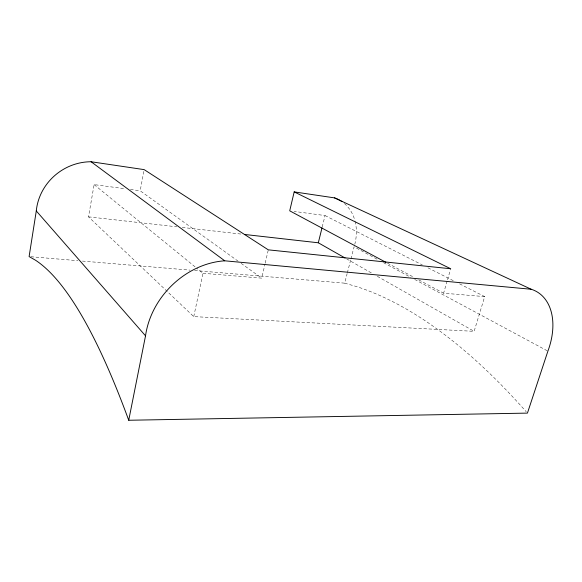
<?xml version="1.0" encoding="UTF-8"?>
<svg xmlns="http://www.w3.org/2000/svg" width="582" height="582" viewBox="0 0 582 582"><rect width="100%" height="100%" fill="white"/><g stroke="black" fill="none" stroke-linecap="round" stroke-linejoin="round"><path stroke-width="0.44" stroke-dasharray="2.91 2.18" d="M459.576 283.856L484.697 296.609L474.126 331.333L193.748 316.615L88.508 216.846L94.117 184.61L125.115 188.764M238.154 261.202L140.175 190.78L143.834 171.384M193.748 316.615L202.987 273.285L196.665 268.135M202.987 273.285L261.725 278.145L265.014 263.995M265.217 263.108L268.302 249.845M322.224 226.98L325.047 215.558L294.136 211.419M194.57 270.521L344.668 283.158L347.134 273.642M347.352 272.776L350.713 259.798M350.939 258.932L354.074 246.819L378.802 260.132M484.697 296.609L443.6 293.204L447.282 280.56M447.529 279.716L450.715 268.76M30.911 256.735L77.93 260.692M82.448 261.078L190.052 270.135M88.508 216.846L176.826 226.813M182.231 227.424L240.81 234.037M130.433 189.477L140.175 190.78M344.668 283.158L356.642 286.606A812.021 334.155 74.2 0 1 526.237 411.758M325.047 215.558L422.299 264.926M427.974 267.807L453.902 280.975M387.503 263.173L413.948 277.33M418.756 279.906L443.6 293.204M383.582 262.708L410.703 277.301M414.69 279.447L547.895 351.142M346.646 258.888L372.611 273.642M377.34 276.326L474.126 331.333M241.101 263.326L261.725 278.145M94.117 184.61L195.967 267.567M344.369 203.482A45.2 36.768 -60.4 0 1 354.904 220.556M355.107 221.349A45.2 36.768 -60.4 0 1 354.802 244.251"/><path stroke-width="0.87" d="M294.186 191.893L450.715 268.76L268.302 249.845L144.161 169.624L91.083 161.745A53.238 50.241 -35.1 0 0 36.288 210.946L29.1 256.582L35.407 260.161A1229.097 206.304 85.4 0 1 128.724 420.255L527.438 413.111L547.895 351.142A62.078 41.293 -58.8 0 0 531.206 289.254L334.512 197.88L294.186 191.893L289.72 210.822L385.895 262.315M128.724 420.255L145.529 335.836A77.93 64.595 -46.7 0 1 224.739 260.809L531.206 289.254M345.075 257.993L318.318 242.789L322.006 227.853M244.418 234.444L318.318 242.789M91.083 161.745L224.739 260.809M36.288 210.946L145.529 335.836M334.512 197.88A45.2 36.768 -60.4 0 1 341.969 201.627"/></g></svg>
